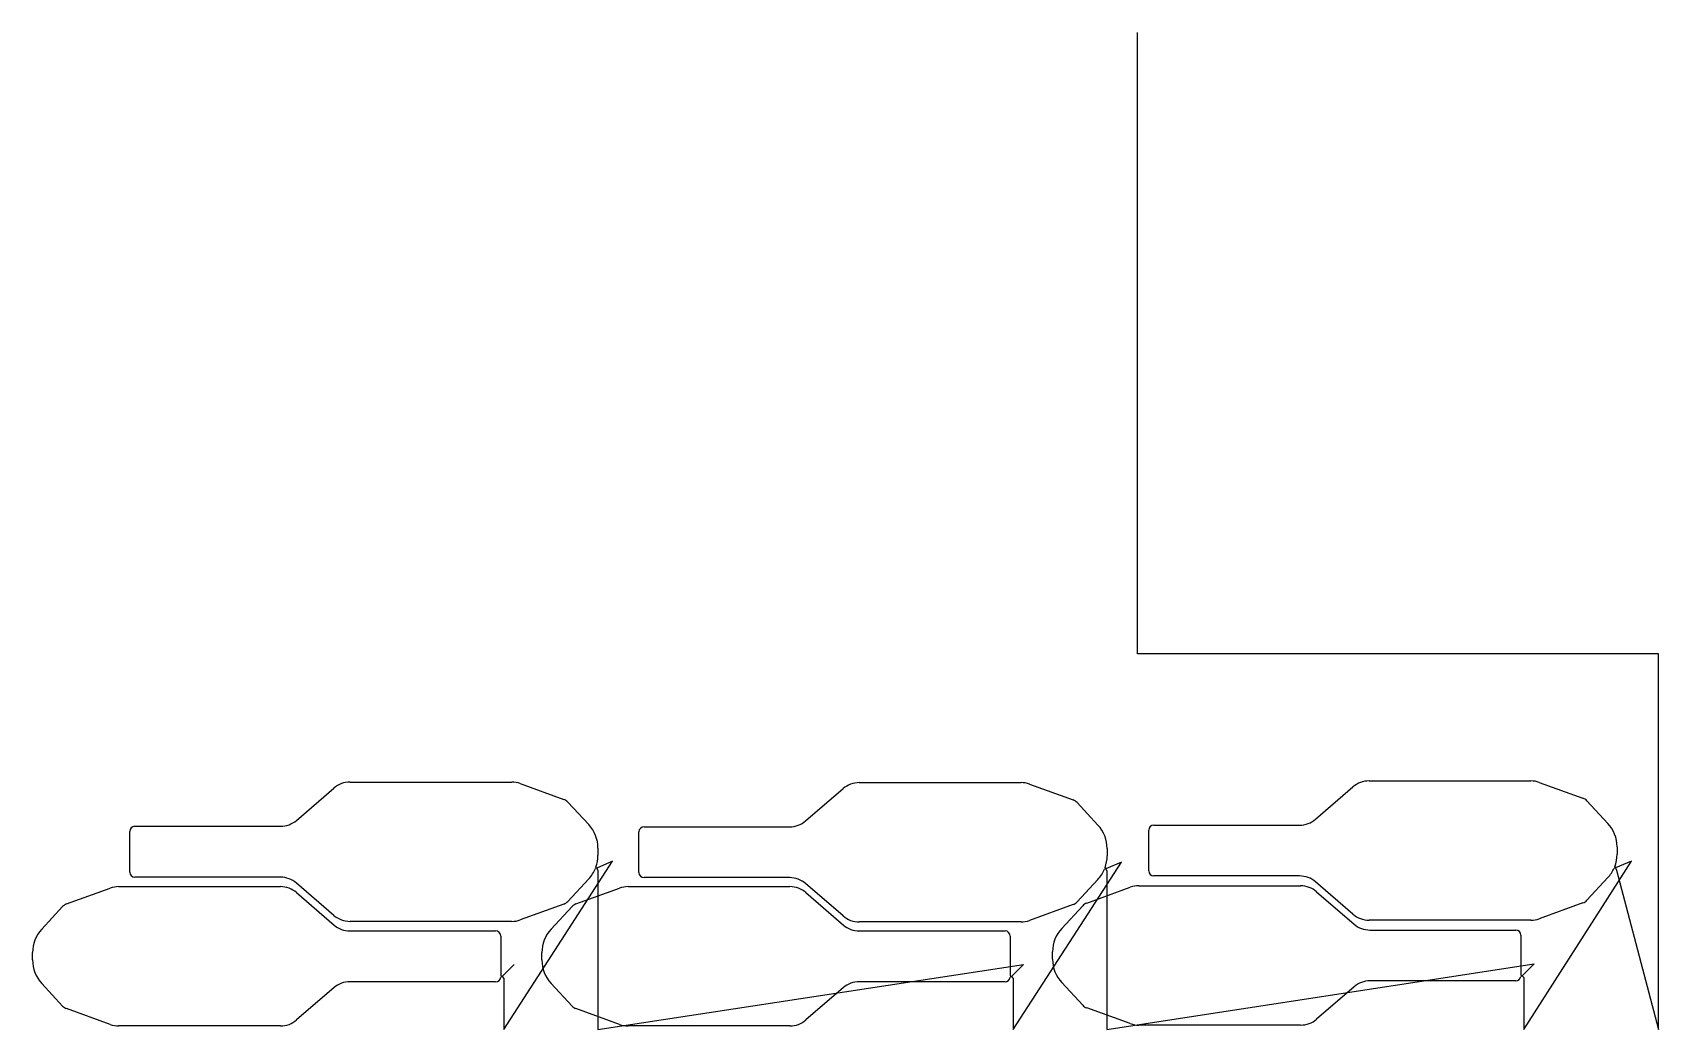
# Model space of a CAD drawing. Header units: metres. Extents: x 7 to 3334, y 0 to 2040.
import ezdxf

# ---------------------------------------------------------------- set-up
doc = ezdxf.new("R2010")
doc.units = ezdxf.units.M

msp = doc.modelspace()

# ---------------------------------------------------------------- linework, layer by layer
at = {"layer": 'TOOL_0'}
for p, q in [((2268.08, 2039), (2268.08, 2040)), ((2268.08, 768.636), (2268.08, 2039)), ((3333.669, 768.636), (2268.08, 768.636)), ((3333.669, 1), (3333.669, 768.636)), ((656.792, 506.199), (987.818, 506.199)), ((1005.026, 503.177), (1094.289, 470.823)), ((1698.524, 505.16), (2029.55, 505.16)), ((2046.758, 502.138), (2136.021, 469.784)), ((2741.636, 508.622), (3072.662, 508.622)), ((3089.87, 505.6), (3179.133, 473.246)), ((547.092, 427.726), (623.796, 493.929)), ((1588.824, 426.687), (1665.528, 492.89)), ((2631.936, 430.149), (2708.64, 496.352)), ((3187.189, 467.901), (3230.074, 421.59)), ((1102.345, 465.478), (1145.23, 419.167)), ((2144.077, 464.439), (2186.962, 418.128)), ((206.002, 322.199), (206.002, 405.199)), ((216.502, 415.699), (514.75, 415.699)), ((1247.734, 321.16), (1247.734, 404.16)), ((1258.234, 414.66), (1556.482, 414.66)), ((2290.846, 324.622), (2290.846, 407.622)), ((2301.346, 418.122), (2599.594, 418.122)), ((1164.002, 371.266), (1164.002, 356.131)), ((2205.734, 370.227), (2205.734, 355.092)), ((3248.846, 373.689), (3248.846, 358.554)), ((971.33, 0.001), (1193.707, 344.19)), ((1193.707, 344.19), (1161.735, 329.95)), ((2013.405, 0.001), (2235.351, 342.438)), ((2235.351, 342.438), (2203.279, 328.426)), ((3058.243, 0.001), (3278.237, 344.219)), ((3244.099, 333.123), (3245.933, 330.747)), ((3278.237, 344.219), (3245.933, 330.748)), ((514.75, 311.699), (216.502, 311.699)), ((623.796, 233.47), (547.093, 299.672)), ((1145.229, 308.231), (1102.345, 261.92)), ((1161.735, 329.95), (1158.77, 329.481)), ((1159.845, 332.28), (1161.735, 329.948)), ((1161.735, 329.948), (1163.769, 325.381)), ((1163.769, 325.381), (1163.769, 0)), ((1556.482, 310.66), (1258.234, 310.66)), ((2186.961, 307.192), (2144.077, 260.881)), ((2203.279, 328.426), (2200.311, 327.978)), ((2201.406, 330.77), (2203.28, 328.425)), ((2203.28, 328.425), (2205.282, 323.843)), ((2205.282, 323.843), (2205.282, 0)), ((2599.594, 314.122), (2301.346, 314.122)), ((2708.64, 235.893), (2631.937, 302.095)), ((3230.073, 310.654), (3187.189, 264.343)), ((3245.933, 330.748), (3242.958, 330.35)), ((3245.933, 330.747), (3247.857, 326.132)), ((3247.857, 326.132), (3333.669, 0)), ((76.962, 256.876), (166.225, 289.23)), ((183.433, 292.252), (514.459, 292.252)), ((547.455, 279.982), (624.159, 213.779)), ((1119.037, 256.876), (1208.3, 289.23)), ((1225.508, 292.252), (1556.534, 292.252)), ((1665.528, 232.431), (1588.825, 298.633)), ((1589.53, 279.982), (1666.234, 213.779)), ((2163.875, 258.607), (2253.138, 290.961)), ((2270.346, 293.983), (2601.372, 293.983)), ((2634.368, 281.713), (2711.072, 215.51)), ((26.021, 205.22), (68.906, 251.531)), ((1094.289, 256.575), (1005.026, 224.221)), ((1068.096, 205.22), (1110.981, 251.531)), ((2136.021, 255.536), (2046.758, 223.182)), ((2112.934, 206.951), (2155.819, 253.262)), ((3179.133, 258.998), (3089.87, 226.644)), ((656.501, 201.752), (954.749, 201.752)), ((987.817, 221.199), (656.792, 221.199)), ((2029.549, 220.16), (1698.524, 220.16)), ((1698.576, 201.752), (1996.824, 201.752)), ((3072.661, 223.622), (2741.636, 223.622)), ((2743.414, 203.483), (3041.662, 203.483)), ((965.249, 191.252), (965.249, 109.754)), ((2007.324, 191.252), (2007.324, 109.754)), ((3052.162, 192.983), (3052.162, 111.485)), ((7.249, 142.185), (7.249, 157.319)), ((1049.324, 142.185), (1049.324, 157.319)), ((2094.162, 143.916), (2094.162, 159.05)), ((2205.282, 0), (3079.457, 134.64)), ((3079.457, 134.64), (3054.708, 109.892)), ((967.795, 108.161), (965.143, 106.755)), ((965.249, 109.754), (967.794, 108.162)), ((967.794, 108.162), (971.33, 104.626)), ((992.544, 132.91), (967.795, 108.161)), ((971.33, 104.626), (971.33, 0.001)), ((1163.769, 0), (2034.618, 132.91)), ((2009.87, 108.161), (2007.218, 106.755)), ((2007.324, 109.754), (2009.869, 108.162)), ((2009.869, 108.162), (2013.405, 104.626)), ((2034.618, 132.91), (2009.87, 108.161)), ((2013.405, 104.626), (2013.405, 0.001)), ((3054.708, 109.892), (3052.056, 108.486)), ((3052.162, 111.485), (3054.707, 109.893)), ((3054.707, 109.893), (3058.243, 106.357)), ((3058.243, 106.357), (3058.243, 0.001)), ((68.906, 47.973), (26.021, 94.284)), ((624.159, 85.724), (547.455, 19.521)), ((954.75, 97.751), (656.502, 97.751)), ((1110.981, 47.973), (1068.096, 94.284)), ((1666.234, 85.724), (1589.53, 19.521)), ((1996.825, 97.751), (1698.577, 97.751)), ((2155.819, 49.704), (2112.934, 96.015)), ((2711.072, 87.455), (2634.368, 21.252)), ((3041.663, 99.482), (2743.415, 99.482)), ((166.225, 10.274), (76.962, 42.628)), ((1208.3, 10.274), (1119.037, 42.628)), ((2253.138, 12.005), (2163.875, 44.359)), ((514.459, 7.251), (183.434, 7.251)), ((1556.534, 7.251), (1225.509, 7.251)), ((2601.372, 8.982), (2270.347, 8.982)), ((3333.669, 0), (3333.669, 1)), ((3333.669, 1), (3333.669, 0)), ((3333.669, 0), (3333.669, 1))]:
    msp.add_line(p, q, dxfattribs=at)
for centre, radius, start, end in [((656.792, 455.699), 50.5, 90, 130.797208), ((987.818, 455.699), 50.5, 70.077379, 90), ((1698.524, 454.66), 50.5, 90, 130.797208), ((2029.55, 454.66), 50.5, 70.077379, 90), ((2741.636, 458.122), 50.5, 90, 130.797208), ((3072.662, 458.122), 50.5, 70.077379, 90), ((1087.303, 451.55), 20.5, 42.797858, 70.075635), ((2129.035, 450.511), 20.5, 42.797858, 70.075635), ((3172.147, 453.973), 20.5, 42.797858, 70.075635), ((216.502, 405.199), 10.5, 90, 180), ((514.75, 465.199), 49.5, 270, 310.796648), ((1093.502, 371.266), 70.5, 0, 42.800207), ((1258.234, 404.16), 10.5, 90, 180), ((1556.482, 464.16), 49.5, 270, 310.796648), ((2135.234, 370.227), 70.5, 0, 42.800207), ((2301.346, 407.622), 10.5, 90, 180), ((2599.594, 467.622), 49.5, 270, 310.796648), ((3178.346, 373.689), 70.5, 0, 42.800207), ((1093.502, 356.131), 70.5, 340.22596, 0), ((2135.234, 355.092), 70.5, 339.818729, 0), ((3178.346, 358.554), 70.5, 338.855243, 0), ((216.502, 322.199), 10.5, 180, 270), ((514.75, 262.199), 49.5, 49.202476, 90), ((1093.502, 356.132), 70.5, 317.199241, 337.788245), ((1258.234, 321.16), 10.5, 180, 270), ((1556.482, 261.16), 49.5, 49.202476, 90), ((2135.234, 355.093), 70.5, 317.199241, 337.380448), ((2301.346, 324.622), 10.5, 180, 270), ((2599.594, 264.622), 49.5, 49.202476, 90), ((3178.346, 358.555), 70.5, 317.199241, 336.417344), ((183.433, 241.752), 50.5, 90, 109.922621), ((514.459, 241.752), 50.5, 49.202792, 90), ((1225.508, 241.752), 50.5, 90, 109.922621), ((1556.534, 241.752), 50.5, 49.202792, 90), ((2270.346, 243.483), 50.5, 90, 109.922621), ((2601.372, 243.483), 50.5, 49.202792, 90), ((83.947, 237.602), 20.5, 109.920785, 137.198193), ((656.792, 271.699), 50.5, 229.202051, 270), ((1087.304, 275.849), 20.5, 289.920785, 317.198193), ((1126.022, 237.602), 20.5, 109.920785, 137.198193), ((2129.036, 274.81), 20.5, 289.920785, 317.198193), ((2170.86, 239.333), 20.5, 109.920785, 137.198193), ((2741.636, 274.122), 50.5, 229.202051, 270), ((3172.148, 278.272), 20.5, 289.920785, 317.198193), ((77.749, 157.319), 70.5, 137.199793, 180), ((656.502, 251.252), 49.5, 229.202476, 269.998843), ((954.749, 191.252), 10.5, 0, 90), ((987.818, 271.699), 50.5, 269.998865, 289.922621), ((1119.824, 157.319), 70.5, 137.199793, 180), ((1698.524, 270.66), 50.5, 229.202051, 270), ((1698.577, 251.252), 49.5, 229.202476, 269.998843), ((1996.824, 191.252), 10.5, 0, 90), ((2029.55, 270.66), 50.5, 269.998865, 289.922621), ((2164.662, 159.05), 70.5, 137.199793, 180), ((2743.415, 252.983), 49.5, 229.202476, 269.998843), ((3041.662, 192.983), 10.5, 0, 90), ((3072.662, 274.122), 50.5, 269.998865, 289.922621), ((77.749, 142.185), 70.5, 180, 222.800207), ((1119.824, 142.185), 70.5, 180, 222.800207), ((2164.662, 143.916), 70.5, 180, 222.800207), ((954.75, 108.251), 10.5, 270, 351.808934), ((1996.825, 108.251), 10.5, 270, 351.808934), ((3041.663, 109.982), 10.5, 270, 351.808934), ((656.502, 48.251), 49.5, 90, 130.797524), ((1698.577, 48.251), 49.5, 90, 130.797524), ((2743.415, 49.982), 49.5, 90, 130.797524), ((83.948, 61.901), 20.5, 222.797858, 250.075635), ((1126.023, 61.901), 20.5, 222.797858, 250.075635), ((2170.861, 63.632), 20.5, 222.797858, 250.075635), ((183.434, 57.751), 50.5, 250.075926, 270), ((514.459, 57.751), 50.5, 270, 310.797208), ((1225.509, 57.751), 50.5, 250.075926, 270), ((1556.534, 57.751), 50.5, 270, 310.797208), ((2270.347, 59.482), 50.5, 250.075926, 270), ((2601.372, 59.482), 50.5, 270, 310.797208)]:
    msp.add_arc(centre, radius, start, end, dxfattribs=at)

doc.saveas('drawing.dxf')
